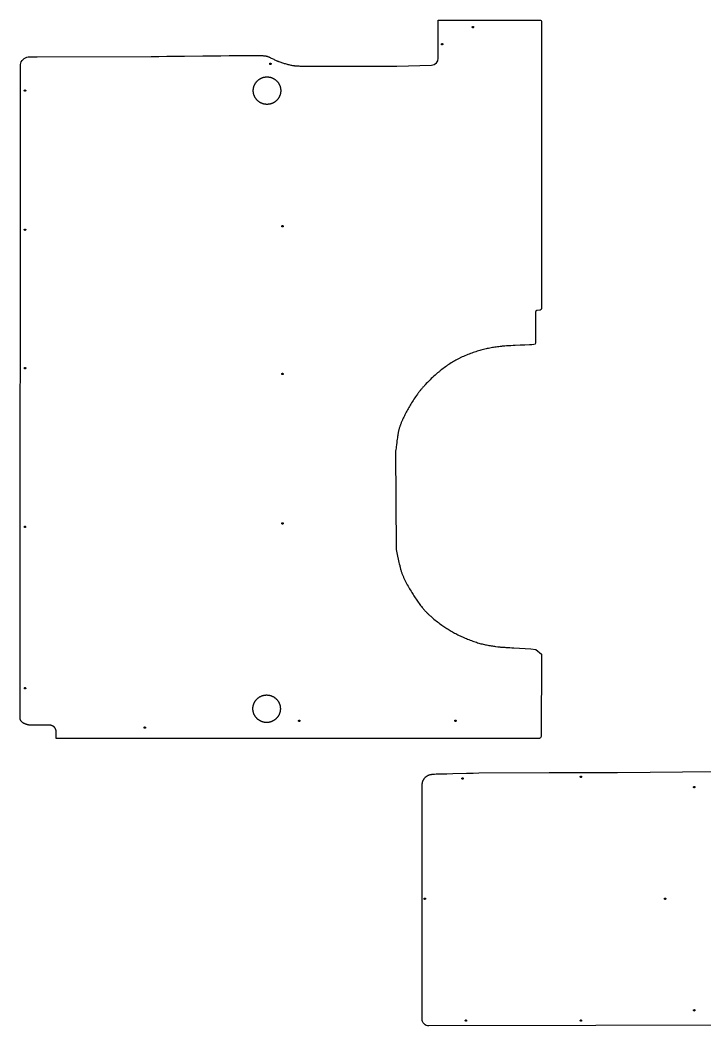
# Model space of a CAD drawing. Extents: x 51 to 7825, y -8 to 7597.
# Drawn here: x 51 to 2046, y 2 to 2930 of the extents above; entities that cross this region are included whole.
import ezdxf

# ---------------------------------------------------------------- set-up
doc = ezdxf.new("R2010")
doc.units = 0
doc.layers.add('Default Layer', color=1, linetype='CONTINUOUS')

msp = doc.modelspace()

# ---------------------------------------------------------------- linework, layer by layer
at = {"layer": 'Default Layer'}
msp.add_lwpolyline([(51.8, 2800.5, -0.342013), (75, 2822.9), (76.1, 2822.9), (77.3, 2822.8), (80.1, 2822.8), (83.3, 2822.7), (86.8, 2822.8), (94.1, 2822.8), (97.7, 2822.8), (101.1, 2822.8), (433.2, 2824.4), (443.8, 2824.4), (455, 2824.5), (478.7, 2824.7), (503.7, 2825), (529.8, 2825.2), (583.2, 2825.8), (609.7, 2826.1), (635.4, 2826.4), (660.1, 2826.6), (683.2, 2826.8), (694, 2826.9), (704.3, 2826.9), (714, 2826.9), (723, 2826.9), (731.3, 2826.9), (738.9, 2826.9), (745.6, 2826.8), (751.5, 2826.7), (756.4, 2826.5), (758.6, 2826.5), (760.4, 2826.4), (762, 2826.3), (763.4, 2826.2), (764.5, 2826), (765.3, 2825.9), (766.6, 2825.6), (767.9, 2825.3), (769.2, 2825), (770.5, 2824.6), (771.7, 2824.2), (773, 2823.7), (774.3, 2823.3), (775.5, 2822.8), (776.8, 2822.3), (778, 2821.7), (779.2, 2821.2), (780.5, 2820.6), (782.9, 2819.5), (785.3, 2818.3), (790.2, 2815.8), (792.6, 2814.6), (795.1, 2813.4), (797.5, 2812.2), (798.8, 2811.7), (800, 2811.1), (801.3, 2810.6), (802.5, 2810.1), (803.8, 2809.6), (805, 2809.2), (810.2, 2807.4), (812.8, 2806.6), (815.4, 2805.7), (818, 2804.9), (820.7, 2804), (823.3, 2803.2), (826, 2802.5), (828.6, 2801.7), (831.3, 2801), (834, 2800.3), (836.7, 2799.7), (839.4, 2799.1), (842.1, 2798.6), (844.9, 2798.1), (847.6, 2797.6), (849, 2797.5), (850.4, 2797.3), (851.8, 2797.1), (853.3, 2797), (854.8, 2796.9), (856.3, 2796.7), (859.4, 2796.6), (862.6, 2796.4), (865.9, 2796.3), (869.2, 2796.3), (872.6, 2796.3), (876, 2796.3), (879.5, 2796.3), (886.3, 2796.3), (893.1, 2796.3), (896.5, 2796.3), (899.8, 2796.3), (904.5, 2796.3), (912.1, 2796.3), (934.3, 2796.2), (964.3, 2796.2), (999.6, 2796.2), (1077.1, 2796.3), (1148.5, 2796.3), (1249.9, 2799.2, 0.405971), (1269.3, 2819.2), (1269.3, 2930), (1565.1, 2930, -0.414214), (1570.1, 2925), (1570.1, 2090.7, -0.373614), (1565.8, 2085.8), (1556.8, 2084.5, 0.373614), (1552.5, 2079.6), (1552.5, 1990.3, -0.397269), (1547.7, 1985.3), (1541.4, 1985), (1534.9, 1984.6), (1521.3, 1984), (1507.4, 1983.3), (1493.7, 1982.7), (1487, 1982.4), (1480.5, 1982), (1474.3, 1981.7), (1468.4, 1981.3), (1462.9, 1980.9), (1460.3, 1980.7), (1457.8, 1980.5), (1455.5, 1980.3), (1453.3, 1980.1), (1451.2, 1979.8), (1449.2, 1979.6), (1445.5, 1979.1), (1441.7, 1978.6), (1438, 1978.1), (1434.3, 1977.5), (1430.5, 1976.9), (1426.8, 1976.3), (1423.1, 1975.7), (1419.4, 1975), (1415.7, 1974.3), (1412, 1973.5), (1408.3, 1972.7), (1404.6, 1971.9), (1400.9, 1971), (1397.3, 1970), (1393.6, 1969.1), (1390, 1968), (1386.3, 1966.9), (1382.6, 1965.8), (1378.7, 1964.6), (1374.9, 1963.3), (1370.9, 1961.9), (1367, 1960.5), (1363, 1959), (1359, 1957.5), (1355, 1955.9), (1351, 1954.3), (1347, 1952.6), (1343.1, 1950.9), (1339.2, 1949.2), (1337.3, 1948.3), (1335.4, 1947.4), (1333.5, 1946.5), (1331.6, 1945.6), (1329.8, 1944.7), (1328, 1943.7), (1324.4, 1941.8), (1320.8, 1939.9), (1317.3, 1937.9), (1313.7, 1935.9), (1310.3, 1933.8), (1306.8, 1931.7), (1303.3, 1929.5), (1299.9, 1927.3), (1296.5, 1925), (1293.2, 1922.7), (1289.9, 1920.4), (1286.6, 1918), (1283.3, 1915.6), (1280, 1913.1), (1276.8, 1910.6), (1273.7, 1908.1), (1272.1, 1906.8), (1270.4, 1905.4), (1268.7, 1904), (1267, 1902.6), (1263.5, 1899.5), (1260, 1896.3), (1256.3, 1893), (1252.6, 1889.6), (1248.9, 1886.1), (1245.2, 1882.5), (1241.6, 1878.9), (1237.9, 1875.2), (1234.4, 1871.6), (1231, 1868), (1229.3, 1866.2), (1227.7, 1864.4), (1226, 1862.6), (1224.5, 1860.9), (1223, 1859.2), (1221.5, 1857.5), (1220.1, 1855.8), (1218.7, 1854.2), (1217.4, 1852.5), (1216.1, 1850.9), (1214.7, 1849.2), (1213.4, 1847.5), (1212.1, 1845.8), (1210.8, 1844.1), (1209.5, 1842.4), (1208.3, 1840.7), (1205.7, 1837.1), (1203.3, 1833.6), (1200.8, 1830), (1198.5, 1826.4), (1196.1, 1822.8), (1193.9, 1819.2), (1191.6, 1815.7), (1189.5, 1812.1), (1187.4, 1808.5), (1185.3, 1805), (1183.3, 1801.6), (1181.4, 1798.2), (1179.5, 1794.8), (1177.7, 1791.4), (1175.8, 1788), (1174, 1784.5), (1172.2, 1781.1), (1170.4, 1777.6), (1168.7, 1774.2), (1167, 1770.7), (1165.4, 1767.2), (1164.6, 1765.4), (1163.8, 1763.6), (1163, 1761.8), (1162.3, 1760.1), (1161.5, 1758.3), (1160.8, 1756.5), (1160.1, 1754.7), (1159.4, 1752.9), (1158.8, 1751.1), (1158.1, 1749.2), (1157.5, 1747.4), (1156.9, 1745.6), (1156.3, 1743.7), (1155.7, 1741.9), (1155.2, 1740), (1154.6, 1738.1), (1154.1, 1736.2), (1153.7, 1734.3), (1153.2, 1732.3), (1152.8, 1730.3), (1152.4, 1728.3), (1152, 1726.3), (1151.7, 1724.3), (1151.3, 1722.2), (1151, 1720.1), (1150.7, 1718), (1150, 1713.8), (1149.5, 1709.6), (1148.9, 1705.3), (1148.4, 1701), (1147.4, 1692.4), (1146.9, 1688.2), (1146.3, 1683.9), (1145.7, 1679.7), (1145.4, 1677.6), (1145.1, 1675.5), (1146.8, 1387.9), (1147.4, 1385.7), (1147.9, 1383.4), (1148.9, 1378.9), (1149.9, 1374.3), (1150.9, 1369.6), (1152.8, 1360.3), (1153.8, 1355.7), (1154.7, 1351.1), (1155.7, 1346.5), (1156.8, 1342), (1157.3, 1339.7), (1157.9, 1337.5), (1158.4, 1335.3), (1159, 1333.1), (1159.6, 1330.9), (1160.2, 1328.8), (1160.8, 1326.7), (1161.5, 1324.6), (1162.1, 1322.5), (1162.8, 1320.4), (1163.5, 1318.4), (1164.3, 1316.5), (1165, 1314.5), (1165.8, 1312.5), (1166.7, 1310.6), (1167.5, 1308.6), (1168.4, 1306.7), (1169.3, 1304.7), (1170.2, 1302.8), (1171.1, 1300.8), (1172, 1298.9), (1173, 1297), (1174, 1295), (1175, 1293.1), (1176, 1291.2), (1177, 1289.3), (1179.1, 1285.5), (1181.2, 1281.8), (1183.3, 1278.1), (1185.5, 1274.5), (1187.6, 1270.9), (1189.8, 1267.4), (1191.9, 1263.9), (1194, 1260.6), (1196.1, 1257.3), (1198.1, 1254.1), (1200.2, 1250.8), (1202.3, 1247.6), (1204.5, 1244.4), (1206.6, 1241.2), (1208.8, 1238.1), (1211, 1234.9), (1213.2, 1231.8), (1215.5, 1228.7), (1217.8, 1225.6), (1220.2, 1222.6), (1222.6, 1219.6), (1223.8, 1218.1), (1225.1, 1216.7), (1226.3, 1215.2), (1227.6, 1213.8), (1228.8, 1212.3), (1230.1, 1210.9), (1231.4, 1209.5), (1232.7, 1208.1), (1234.1, 1206.7), (1235.4, 1205.3), (1236.8, 1203.9), (1238.2, 1202.5), (1239.7, 1201.1), (1241.1, 1199.7), (1242.6, 1198.3), (1244.2, 1196.9), (1245.7, 1195.5), (1247.2, 1194.1), (1250.4, 1191.3), (1253.6, 1188.6), (1256.8, 1185.9), (1260.1, 1183.2), (1263.3, 1180.6), (1266.6, 1178.1), (1269.9, 1175.6), (1273.1, 1173.2), (1276.2, 1170.8), (1279.4, 1168.6), (1282.4, 1166.4), (1285.4, 1164.3), (1288.5, 1162.3), (1291.6, 1160.3), (1294.6, 1158.3), (1297.8, 1156.3), (1300.9, 1154.4), (1304.1, 1152.5), (1307.2, 1150.7), (1310.4, 1148.9), (1313.7, 1147.1), (1316.9, 1145.3), (1320.1, 1143.6), (1323.4, 1141.9), (1326.7, 1140.3), (1330, 1138.7), (1333.3, 1137.1), (1336.7, 1135.5), (1340.1, 1133.9), (1343.7, 1132.4), (1347.3, 1130.8), (1351, 1129.3), (1354.7, 1127.8), (1358.4, 1126.3), (1362.1, 1124.8), (1365.8, 1123.4), (1369.5, 1122.1), (1373.2, 1120.8), (1376.8, 1119.5), (1380.3, 1118.4), (1383.8, 1117.3), (1387.1, 1116.2), (1390.4, 1115.3), (1393.6, 1114.4), (1396.8, 1113.6), (1400.1, 1112.8), (1403.5, 1112.1), (1406.8, 1111.3), (1410.2, 1110.7), (1413.5, 1110), (1416.9, 1109.4), (1420.2, 1108.8), (1423.5, 1108.3), (1426.8, 1107.8), (1430, 1107.3), (1433.2, 1106.8), (1436.3, 1106.4), (1442.3, 1105.6), (1445.2, 1105.3), (1448.1, 1105), (1451, 1104.7), (1454, 1104.4), (1456.9, 1104.2), (1459.8, 1104), (1462.7, 1103.9), (1465.7, 1103.7), (1471.5, 1103.4), (1477.4, 1103.1), (1483.3, 1102.8), (1486.2, 1102.7), (1489.1, 1102.5), (1538.8, 1099.4), (1553.3, 1097.7), (1570.1, 1083.6), (1568.8, 843.8, -0.414055), (1564.1, 838.8), (1097.5, 838.6), (626.6, 838.6), (155.8, 838.6), (155.8, 840), (155.8, 841.6), (155.9, 844.9), (156, 848.2), (156.1, 851.6), (156.2, 854.7), (156.2, 856.2), (156.2, 857.5), (156.1, 858.7), (156.1, 859.8), (156, 860.8), (155.9, 861.2), (155.8, 861.6), (155.6, 862.2), (155.4, 862.9), (155.2, 863.6), (155, 864.3), (154.7, 864.9), (154.5, 865.6), (154.2, 866.3), (153.9, 866.9), (153.5, 867.5), (153.2, 868.1), (152.8, 868.8), (152.4, 869.3), (152, 869.9), (151.6, 870.5), (151.1, 871), (150.6, 871.5), (150.1, 872), (149.5, 872.4), (148.9, 872.9), (148.3, 873.3), (147.6, 873.8), (147, 874.2), (146.2, 874.6), (145.5, 874.9), (144.8, 875.3), (144, 875.6), (143.2, 875.9), (142.5, 876.2), (141.7, 876.5), (140.9, 876.7), (140.1, 876.9), (139.4, 877.1), (138.9, 877.2), (138.1, 877.3), (137.1, 877.3), (135.9, 877.4), (132.9, 877.4), (129.2, 877.4), (125, 877.3), (120.4, 877.3), (110.4, 877.1), (100.2, 876.9), (95.4, 876.9), (91, 876.8), (87, 876.8), (85.3, 876.8), (83.7, 876.9), (82.3, 876.9), (81.1, 877), (80.1, 877), (79.3, 877.1), (78, 877.4), (76.7, 877.6), (75.3, 877.9), (73.9, 878.2), (72.5, 878.6), (71.2, 879), (69.8, 879.4), (68.4, 879.8), (67.1, 880.3), (65.8, 880.7), (64.6, 881.2), (63.5, 881.7), (62.4, 882.1), (61.4, 882.6), (60.5, 883.1), (59.7, 883.6), (59, 884.1), (58.3, 884.7), (57.7, 885.2), (57, 885.8), (56.4, 886.4), (55.8, 887), (55.2, 887.7), (54.6, 888.4), (54.1, 889.1), (53.6, 889.8), (53.1, 890.5), (52.7, 891.3), (52.3, 892), (51.9, 892.8), (51.5, 893.6), (51.2, 894.4), (51.2, 894.6), (51.2, 894.8), (51.1, 895.6), (51.1, 896.8), (51.1, 898.3), (51.1, 902.6), (51.1, 908.3), (51.1, 923.6), (51.2, 933), (51.1, 943.6), (51.8, 2800.5)], format="xyb", close=True, dxfattribs=at)
for points in [[(1370.3, 2911.7), (1370.5, 2911.6), (1370.7, 2911.6), (1370.9, 2911.6), (1371.1, 2911.5), (1371.3, 2911.4), (1371.4, 2911.3), (1371.6, 2911.2), (1371.7, 2911.1), (1371.9, 2910.9), (1372, 2910.8), (1372.1, 2910.6), (1372.2, 2910.4), (1372.2, 2910.3), (1372.3, 2910.1), (1372.3, 2909.9), (1372.3, 2909.7), (1372.3, 2909.5), (1372.3, 2909.3), (1372.2, 2909.1), (1372.2, 2908.9), (1372.1, 2908.7), (1372, 2908.5), (1371.9, 2908.4), (1371.7, 2908.2), (1371.6, 2908.1), (1371.4, 2908), (1371.3, 2907.9), (1371.1, 2907.8), (1370.9, 2907.7), (1370.7, 2907.7), (1370.5, 2907.7), (1370.3, 2907.7), (1370.1, 2907.7), (1369.9, 2907.7), (1369.7, 2907.7), (1369.5, 2907.8), (1369.4, 2907.9), (1369.2, 2908), (1369, 2908.1), (1368.9, 2908.2), (1368.8, 2908.4), (1368.7, 2908.5), (1368.6, 2908.7), (1368.5, 2908.9), (1368.4, 2909.1), (1368.4, 2909.3), (1368.3, 2909.5), (1368.3, 2909.7), (1368.3, 2909.9), (1368.4, 2910.1), (1368.4, 2910.3), (1368.5, 2910.4), (1368.6, 2910.6), (1368.7, 2910.8), (1368.8, 2910.9), (1368.9, 2911.1), (1369, 2911.2), (1369.2, 2911.3), (1369.4, 2911.4), (1369.5, 2911.5), (1369.7, 2911.6), (1369.9, 2911.6), (1370.1, 2911.6), (1370.3, 2911.7)], [(1280.3, 2861.7), (1280.5, 2861.6), (1280.7, 2861.6), (1280.9, 2861.6), (1281.1, 2861.5), (1281.3, 2861.4), (1281.4, 2861.3), (1281.6, 2861.2), (1281.7, 2861.1), (1281.9, 2860.9), (1282, 2860.8), (1282.1, 2860.6), (1282.2, 2860.4), (1282.2, 2860.3), (1282.3, 2860.1), (1282.3, 2859.9), (1282.3, 2859.7), (1282.3, 2859.5), (1282.3, 2859.3), (1282.2, 2859.1), (1282.2, 2858.9), (1282.1, 2858.7), (1282, 2858.5), (1281.9, 2858.4), (1281.7, 2858.2), (1281.6, 2858.1), (1281.4, 2858), (1281.3, 2857.9), (1281.1, 2857.8), (1280.9, 2857.7), (1280.7, 2857.7), (1280.5, 2857.7), (1280.3, 2857.7), (1280.1, 2857.7), (1279.9, 2857.7), (1279.7, 2857.7), (1279.5, 2857.8), (1279.4, 2857.9), (1279.2, 2858), (1279, 2858.1), (1278.9, 2858.2), (1278.8, 2858.4), (1278.7, 2858.5), (1278.6, 2858.7), (1278.5, 2858.9), (1278.4, 2859.1), (1278.4, 2859.3), (1278.3, 2859.5), (1278.3, 2859.7), (1278.3, 2859.9), (1278.4, 2860.1), (1278.4, 2860.3), (1278.5, 2860.4), (1278.6, 2860.6), (1278.7, 2860.8), (1278.8, 2860.9), (1278.9, 2861.1), (1279, 2861.2), (1279.2, 2861.3), (1279.4, 2861.4), (1279.5, 2861.5), (1279.7, 2861.6), (1279.9, 2861.6), (1280.1, 2861.6), (1280.3, 2861.7)], [(780.3, 2804.7), (780.5, 2804.6), (780.7, 2804.6), (780.9, 2804.6), (781.1, 2804.5), (781.3, 2804.4), (781.4, 2804.3), (781.6, 2804.2), (781.7, 2804.1), (781.9, 2803.9), (782, 2803.8), (782.1, 2803.6), (782.2, 2803.4), (782.2, 2803.3), (782.3, 2803.1), (782.3, 2802.9), (782.3, 2802.7), (782.3, 2802.5), (782.3, 2802.3), (782.2, 2802.1), (782.2, 2801.9), (782.1, 2801.7), (782, 2801.5), (781.9, 2801.4), (781.7, 2801.2), (781.6, 2801.1), (781.4, 2801), (781.3, 2800.9), (781.1, 2800.8), (780.9, 2800.7), (780.7, 2800.7), (780.5, 2800.7), (780.3, 2800.7), (780.1, 2800.7), (779.9, 2800.7), (779.7, 2800.7), (779.5, 2800.8), (779.4, 2800.9), (779.2, 2801), (779, 2801.1), (778.9, 2801.2), (778.8, 2801.4), (778.7, 2801.5), (778.6, 2801.7), (778.5, 2801.9), (778.4, 2802.1), (778.4, 2802.3), (778.3, 2802.5), (778.3, 2802.7), (778.3, 2802.9), (778.4, 2803.1), (778.4, 2803.3), (778.5, 2803.4), (778.6, 2803.6), (778.7, 2803.8), (778.8, 2803.9), (778.9, 2804.1), (779, 2804.2), (779.2, 2804.3), (779.4, 2804.4), (779.5, 2804.5), (779.7, 2804.6), (779.9, 2804.6), (780.1, 2804.6), (780.3, 2804.7)], [(770.3, 2764.7), (771.4, 2764.6), (772.4, 2764.6), (773.4, 2764.5), (774.4, 2764.4), (775.4, 2764.3), (776.4, 2764.2), (777.4, 2764), (778.4, 2763.8), (779.4, 2763.6), (780.3, 2763.4), (781.3, 2763.1), (782.2, 2762.9), (783.1, 2762.6), (784.1, 2762.2), (785, 2761.9), (785.9, 2761.5), (786.8, 2761.1), (787.7, 2760.7), (788.5, 2760.3), (789.4, 2759.8), (790.2, 2759.4), (791.1, 2758.9), (791.9, 2758.4), (792.7, 2757.8), (793.5, 2757.3), (794.3, 2756.7), (795, 2756.1), (795.8, 2755.5), (796.5, 2754.9), (797.2, 2754.3), (797.9, 2753.6), (798.6, 2752.9), (799.3, 2752.3), (799.9, 2751.6), (800.6, 2750.8), (801.2, 2750.1), (801.8, 2749.4), (802.4, 2748.6), (802.9, 2747.8), (803.5, 2747), (804, 2746.2), (804.5, 2745.4), (805, 2744.6), (805.5, 2743.7), (805.9, 2742.9), (806.4, 2742), (806.8, 2741.1), (807.2, 2740.2), (807.5, 2739.3), (807.9, 2738.4), (808.2, 2737.5), (808.5, 2736.6), (808.8, 2735.6), (809.1, 2734.7), (809.3, 2733.7), (809.5, 2732.7), (809.7, 2731.7), (809.9, 2730.7), (810, 2729.8), (810.1, 2728.7), (810.2, 2727.7), (810.3, 2726.7), (810.3, 2725.7), (810.3, 2724.7), (810.3, 2723.6), (810.3, 2722.6), (810.2, 2721.6), (810.1, 2720.6), (810, 2719.6), (809.9, 2718.6), (809.7, 2717.6), (809.5, 2716.6), (809.3, 2715.6), (809.1, 2714.7), (808.8, 2713.7), (808.5, 2712.8), (808.2, 2711.8), (807.9, 2710.9), (807.5, 2710), (807.2, 2709.1), (806.8, 2708.2), (806.4, 2707.3), (805.9, 2706.4), (805.5, 2705.6), (805, 2704.7), (804.5, 2703.9), (804, 2703.1), (803.5, 2702.3), (802.9, 2701.5), (802.4, 2700.7), (801.8, 2700), (801.2, 2699.2), (800.6, 2698.5), (799.9, 2697.8), (799.3, 2697.1), (798.6, 2696.4), (797.9, 2695.7), (797.2, 2695), (796.5, 2694.4), (795.8, 2693.8), (795, 2693.2), (794.3, 2692.6), (793.5, 2692), (792.7, 2691.5), (791.9, 2691), (791.1, 2690.4), (790.2, 2690), (789.4, 2689.5), (788.5, 2689), (787.7, 2688.6), (786.8, 2688.2), (785.9, 2687.8), (785, 2687.4), (784.1, 2687.1), (783.1, 2686.8), (782.2, 2686.5), (781.3, 2686.2), (780.3, 2685.9), (779.4, 2685.7), (778.4, 2685.5), (777.4, 2685.3), (776.4, 2685.1), (775.4, 2685), (774.4, 2684.9), (773.4, 2684.8), (772.4, 2684.7), (771.4, 2684.7), (770.3, 2684.7), (769.3, 2684.7), (768.3, 2684.7), (767.2, 2684.8), (766.2, 2684.9), (765.2, 2685), (764.2, 2685.1), (763.2, 2685.3), (762.3, 2685.5), (761.3, 2685.7), (760.3, 2685.9), (759.4, 2686.2), (758.4, 2686.5), (757.5, 2686.8), (756.6, 2687.1), (755.7, 2687.4), (754.8, 2687.8), (753.9, 2688.2), (753, 2688.6), (752.1, 2689), (751.3, 2689.5), (750.4, 2690), (749.6, 2690.4), (748.8, 2691), (748, 2691.5), (747.2, 2692), (746.4, 2692.6), (745.6, 2693.2), (744.9, 2693.8), (744.1, 2694.4), (743.4, 2695), (742.7, 2695.7), (742, 2696.4), (741.4, 2697.1), (740.7, 2697.8), (740.1, 2698.5), (739.5, 2699.2), (738.9, 2700), (738.3, 2700.7), (737.7, 2701.5), (737.2, 2702.3), (736.6, 2703.1), (736.1, 2703.9), (735.6, 2704.7), (735.1, 2705.6), (734.7, 2706.4), (734.3, 2707.3), (733.9, 2708.2), (733.5, 2709.1), (733.1, 2710), (732.7, 2710.9), (732.4, 2711.8), (732.1, 2712.8), (731.8, 2713.7), (731.6, 2714.7), (731.3, 2715.6), (731.1, 2716.6), (730.9, 2717.6), (730.8, 2718.6), (730.6, 2719.6), (730.5, 2720.6), (730.4, 2721.6), (730.4, 2722.6), (730.3, 2723.6), (730.3, 2724.7), (730.3, 2725.7), (730.4, 2726.7), (730.4, 2727.7), (730.5, 2728.7), (730.6, 2729.8), (730.8, 2730.7), (730.9, 2731.7), (731.1, 2732.7), (731.3, 2733.7), (731.6, 2734.7), (731.8, 2735.6), (732.1, 2736.6), (732.4, 2737.5), (732.7, 2738.4), (733.1, 2739.3), (733.5, 2740.2), (733.9, 2741.1), (734.3, 2742), (734.7, 2742.9), (735.1, 2743.7), (735.6, 2744.6), (736.1, 2745.4), (736.6, 2746.2), (737.2, 2747), (737.7, 2747.8), (738.3, 2748.6), (738.9, 2749.4), (739.5, 2750.1), (740.1, 2750.8), (740.7, 2751.6), (741.4, 2752.3), (742, 2752.9), (742.7, 2753.6), (743.4, 2754.3), (744.1, 2754.9), (744.9, 2755.5), (745.6, 2756.1), (746.4, 2756.7), (747.2, 2757.3), (748, 2757.8), (748.8, 2758.4), (749.6, 2758.9), (750.4, 2759.4), (751.3, 2759.8), (752.1, 2760.3), (753, 2760.7), (753.9, 2761.1), (754.8, 2761.5), (755.7, 2761.9), (756.6, 2762.2), (757.5, 2762.6), (758.4, 2762.9), (759.4, 2763.1), (760.3, 2763.4), (761.3, 2763.6), (762.3, 2763.8), (763.2, 2764), (764.2, 2764.2), (765.2, 2764.3), (766.2, 2764.4), (767.2, 2764.5), (768.3, 2764.6), (769.3, 2764.6), (770.3, 2764.7)], [(65.3, 2726.7), (65.5, 2726.6), (65.7, 2726.6), (65.9, 2726.6), (66.1, 2726.5), (66.3, 2726.4), (66.4, 2726.3), (66.6, 2726.2), (66.7, 2726.1), (66.9, 2725.9), (67, 2725.8), (67.1, 2725.6), (67.2, 2725.4), (67.2, 2725.3), (67.3, 2725.1), (67.3, 2724.9), (67.3, 2724.7), (67.3, 2724.5), (67.3, 2724.3), (67.2, 2724.1), (67.2, 2723.9), (67.1, 2723.7), (67, 2723.5), (66.9, 2723.4), (66.7, 2723.2), (66.6, 2723.1), (66.4, 2723), (66.3, 2722.9), (66.1, 2722.8), (65.9, 2722.7), (65.7, 2722.7), (65.5, 2722.7), (65.3, 2722.7), (65.1, 2722.7), (64.9, 2722.7), (64.7, 2722.7), (64.5, 2722.8), (64.4, 2722.9), (64.2, 2723), (64, 2723.1), (63.9, 2723.2), (63.8, 2723.4), (63.7, 2723.5), (63.6, 2723.7), (63.5, 2723.9), (63.4, 2724.1), (63.4, 2724.3), (63.3, 2724.5), (63.3, 2724.7), (63.3, 2724.9), (63.4, 2725.1), (63.4, 2725.3), (63.5, 2725.4), (63.6, 2725.6), (63.7, 2725.8), (63.8, 2725.9), (63.9, 2726.1), (64, 2726.2), (64.2, 2726.3), (64.4, 2726.4), (64.5, 2726.5), (64.7, 2726.6), (64.9, 2726.6), (65.1, 2726.6), (65.3, 2726.7)], [(65.3, 2321.7), (65.5, 2321.6), (65.7, 2321.6), (65.9, 2321.6), (66.1, 2321.5), (66.3, 2321.4), (66.4, 2321.3), (66.6, 2321.2), (66.7, 2321.1), (66.9, 2320.9), (67, 2320.8), (67.1, 2320.6), (67.2, 2320.4), (67.2, 2320.3), (67.3, 2320.1), (67.3, 2319.9), (67.3, 2319.7), (67.3, 2319.5), (67.3, 2319.3), (67.2, 2319.1), (67.2, 2318.9), (67.1, 2318.7), (67, 2318.5), (66.9, 2318.4), (66.7, 2318.2), (66.6, 2318.1), (66.4, 2318), (66.3, 2317.9), (66.1, 2317.8), (65.9, 2317.7), (65.7, 2317.7), (65.5, 2317.7), (65.3, 2317.7), (65.1, 2317.7), (64.9, 2317.7), (64.7, 2317.7), (64.5, 2317.8), (64.4, 2317.9), (64.2, 2318), (64, 2318.1), (63.9, 2318.2), (63.8, 2318.4), (63.7, 2318.5), (63.6, 2318.7), (63.5, 2318.9), (63.4, 2319.1), (63.4, 2319.3), (63.3, 2319.5), (63.3, 2319.7), (63.3, 2319.9), (63.4, 2320.1), (63.4, 2320.3), (63.5, 2320.4), (63.6, 2320.6), (63.7, 2320.8), (63.8, 2320.9), (63.9, 2321.1), (64, 2321.2), (64.2, 2321.3), (64.4, 2321.4), (64.5, 2321.5), (64.7, 2321.6), (64.9, 2321.6), (65.1, 2321.6), (65.3, 2321.7)], [(815.3, 2331.7), (815.5, 2331.6), (815.7, 2331.6), (815.9, 2331.6), (816.1, 2331.5), (816.3, 2331.4), (816.4, 2331.3), (816.6, 2331.2), (816.7, 2331.1), (816.9, 2330.9), (817, 2330.8), (817.1, 2330.6), (817.2, 2330.4), (817.2, 2330.3), (817.3, 2330.1), (817.3, 2329.9), (817.3, 2329.7), (817.3, 2329.5), (817.3, 2329.3), (817.2, 2329.1), (817.2, 2328.9), (817.1, 2328.7), (817, 2328.5), (816.9, 2328.4), (816.7, 2328.2), (816.6, 2328.1), (816.4, 2328), (816.3, 2327.9), (816.1, 2327.8), (815.9, 2327.7), (815.7, 2327.7), (815.5, 2327.7), (815.3, 2327.7), (815.1, 2327.7), (814.9, 2327.7), (814.7, 2327.7), (814.5, 2327.8), (814.4, 2327.9), (814.2, 2328), (814, 2328.1), (813.9, 2328.2), (813.8, 2328.4), (813.7, 2328.5), (813.6, 2328.7), (813.5, 2328.9), (813.4, 2329.1), (813.4, 2329.3), (813.3, 2329.5), (813.3, 2329.7), (813.3, 2329.9), (813.4, 2330.1), (813.4, 2330.3), (813.5, 2330.4), (813.6, 2330.6), (813.7, 2330.8), (813.8, 2330.9), (813.9, 2331.1), (814, 2331.2), (814.2, 2331.3), (814.4, 2331.4), (814.5, 2331.5), (814.7, 2331.6), (814.9, 2331.6), (815.1, 2331.6), (815.3, 2331.7)], [(65.3, 1918.7), (65.5, 1918.6), (65.7, 1918.6), (65.9, 1918.6), (66.1, 1918.5), (66.3, 1918.4), (66.4, 1918.3), (66.6, 1918.2), (66.7, 1918.1), (66.9, 1917.9), (67, 1917.8), (67.1, 1917.6), (67.2, 1917.4), (67.2, 1917.3), (67.3, 1917.1), (67.3, 1916.9), (67.3, 1916.7), (67.3, 1916.5), (67.3, 1916.3), (67.2, 1916.1), (67.2, 1915.9), (67.1, 1915.7), (67, 1915.5), (66.9, 1915.4), (66.7, 1915.2), (66.6, 1915.1), (66.4, 1915), (66.3, 1914.9), (66.1, 1914.8), (65.9, 1914.7), (65.7, 1914.7), (65.5, 1914.7), (65.3, 1914.7), (65.1, 1914.7), (64.9, 1914.7), (64.7, 1914.7), (64.5, 1914.8), (64.4, 1914.9), (64.2, 1915), (64, 1915.1), (63.9, 1915.2), (63.8, 1915.4), (63.7, 1915.5), (63.6, 1915.7), (63.5, 1915.9), (63.4, 1916.1), (63.4, 1916.3), (63.3, 1916.5), (63.3, 1916.7), (63.3, 1916.9), (63.4, 1917.1), (63.4, 1917.3), (63.5, 1917.4), (63.6, 1917.6), (63.7, 1917.8), (63.8, 1917.9), (63.9, 1918.1), (64, 1918.2), (64.2, 1918.3), (64.4, 1918.4), (64.5, 1918.5), (64.7, 1918.6), (64.9, 1918.6), (65.1, 1918.6), (65.3, 1918.7)], [(815.3, 1901.7), (815.5, 1901.6), (815.7, 1901.6), (815.9, 1901.6), (816.1, 1901.5), (816.3, 1901.4), (816.4, 1901.3), (816.6, 1901.2), (816.7, 1901.1), (816.9, 1900.9), (817, 1900.8), (817.1, 1900.6), (817.2, 1900.4), (817.2, 1900.3), (817.3, 1900.1), (817.3, 1899.9), (817.3, 1899.7), (817.3, 1899.5), (817.3, 1899.3), (817.2, 1899.1), (817.2, 1898.9), (817.1, 1898.7), (817, 1898.5), (816.9, 1898.4), (816.7, 1898.2), (816.6, 1898.1), (816.4, 1898), (816.3, 1897.9), (816.1, 1897.8), (815.9, 1897.7), (815.7, 1897.7), (815.5, 1897.7), (815.3, 1897.7), (815.1, 1897.7), (814.9, 1897.7), (814.7, 1897.7), (814.5, 1897.8), (814.4, 1897.9), (814.2, 1898), (814, 1898.1), (813.9, 1898.2), (813.8, 1898.4), (813.7, 1898.5), (813.6, 1898.7), (813.5, 1898.9), (813.4, 1899.1), (813.4, 1899.3), (813.3, 1899.5), (813.3, 1899.7), (813.3, 1899.9), (813.4, 1900.1), (813.4, 1900.3), (813.5, 1900.4), (813.6, 1900.6), (813.7, 1900.8), (813.8, 1900.9), (813.9, 1901.1), (814, 1901.2), (814.2, 1901.3), (814.4, 1901.4), (814.5, 1901.5), (814.7, 1901.6), (814.9, 1901.6), (815.1, 1901.6), (815.3, 1901.7)], [(815.3, 1466.7), (815.5, 1466.6), (815.7, 1466.6), (815.9, 1466.6), (816.1, 1466.5), (816.3, 1466.4), (816.4, 1466.3), (816.6, 1466.2), (816.7, 1466.1), (816.9, 1465.9), (817, 1465.8), (817.1, 1465.6), (817.2, 1465.4), (817.2, 1465.3), (817.3, 1465.1), (817.3, 1464.9), (817.3, 1464.7), (817.3, 1464.5), (817.3, 1464.3), (817.2, 1464.1), (817.2, 1463.9), (817.1, 1463.7), (817, 1463.5), (816.9, 1463.4), (816.7, 1463.2), (816.6, 1463.1), (816.4, 1463), (816.3, 1462.9), (816.1, 1462.8), (815.9, 1462.7), (815.7, 1462.7), (815.5, 1462.7), (815.3, 1462.7), (815.1, 1462.7), (814.9, 1462.7), (814.7, 1462.7), (814.5, 1462.8), (814.4, 1462.9), (814.2, 1463), (814, 1463.1), (813.9, 1463.2), (813.8, 1463.4), (813.7, 1463.5), (813.6, 1463.7), (813.5, 1463.9), (813.4, 1464.1), (813.4, 1464.3), (813.3, 1464.5), (813.3, 1464.7), (813.3, 1464.9), (813.4, 1465.1), (813.4, 1465.3), (813.5, 1465.4), (813.6, 1465.6), (813.7, 1465.8), (813.8, 1465.9), (813.9, 1466.1), (814, 1466.2), (814.2, 1466.3), (814.4, 1466.4), (814.5, 1466.5), (814.7, 1466.6), (814.9, 1466.6), (815.1, 1466.6), (815.3, 1466.7)], [(65.3, 1456.7), (65.5, 1456.6), (65.7, 1456.6), (65.9, 1456.6), (66.1, 1456.5), (66.3, 1456.4), (66.4, 1456.3), (66.6, 1456.2), (66.7, 1456.1), (66.9, 1455.9), (67, 1455.8), (67.1, 1455.6), (67.2, 1455.4), (67.2, 1455.3), (67.3, 1455.1), (67.3, 1454.9), (67.3, 1454.7), (67.3, 1454.5), (67.3, 1454.3), (67.2, 1454.1), (67.2, 1453.9), (67.1, 1453.7), (67, 1453.5), (66.9, 1453.4), (66.7, 1453.2), (66.6, 1453.1), (66.4, 1453), (66.3, 1452.9), (66.1, 1452.8), (65.9, 1452.7), (65.7, 1452.7), (65.5, 1452.7), (65.3, 1452.7), (65.1, 1452.7), (64.9, 1452.7), (64.7, 1452.7), (64.5, 1452.8), (64.4, 1452.9), (64.2, 1453), (64, 1453.1), (63.9, 1453.2), (63.8, 1453.4), (63.7, 1453.5), (63.6, 1453.7), (63.5, 1453.9), (63.4, 1454.1), (63.4, 1454.3), (63.3, 1454.5), (63.3, 1454.7), (63.3, 1454.9), (63.4, 1455.1), (63.4, 1455.3), (63.5, 1455.4), (63.6, 1455.6), (63.7, 1455.8), (63.8, 1455.9), (63.9, 1456.1), (64, 1456.2), (64.2, 1456.3), (64.4, 1456.4), (64.5, 1456.5), (64.7, 1456.6), (64.9, 1456.6), (65.1, 1456.6), (65.3, 1456.7)], [(65.3, 986.7), (65.5, 986.6), (65.7, 986.6), (65.9, 986.6), (66.1, 986.5), (66.3, 986.4), (66.4, 986.3), (66.6, 986.2), (66.7, 986.1), (66.9, 985.9), (67, 985.8), (67.1, 985.6), (67.2, 985.4), (67.2, 985.3), (67.3, 985.1), (67.3, 984.9), (67.3, 984.7), (67.3, 984.5), (67.3, 984.3), (67.2, 984.1), (67.2, 983.9), (67.1, 983.7), (67, 983.5), (66.9, 983.4), (66.7, 983.2), (66.6, 983.1), (66.4, 983), (66.3, 982.9), (66.1, 982.8), (65.9, 982.7), (65.7, 982.7), (65.5, 982.7), (65.3, 982.7), (65.1, 982.7), (64.9, 982.7), (64.7, 982.7), (64.5, 982.8), (64.4, 982.9), (64.2, 983), (64, 983.1), (63.9, 983.2), (63.8, 983.4), (63.7, 983.5), (63.6, 983.7), (63.5, 983.9), (63.4, 984.1), (63.4, 984.3), (63.3, 984.5), (63.3, 984.7), (63.3, 984.9), (63.4, 985.1), (63.4, 985.3), (63.5, 985.4), (63.6, 985.6), (63.7, 985.8), (63.8, 985.9), (63.9, 986.1), (64, 986.2), (64.2, 986.3), (64.4, 986.4), (64.5, 986.5), (64.7, 986.6), (64.9, 986.6), (65.1, 986.6), (65.3, 986.7)], [(769.2, 965), (770.3, 965), (771.3, 964.9), (772.3, 964.9), (773.3, 964.8), (774.3, 964.7), (775.3, 964.5), (776.3, 964.4), (777.3, 964.2), (778.3, 964), (779.2, 963.7), (780.2, 963.5), (781.1, 963.2), (782.1, 962.9), (783, 962.6), (783.9, 962.2), (784.8, 961.8), (785.7, 961.4), (786.6, 961), (787.5, 960.6), (788.3, 960.2), (789.2, 959.7), (790, 959.2), (790.8, 958.7), (791.6, 958.2), (792.4, 957.6), (793.2, 957), (793.9, 956.5), (794.7, 955.8), (795.4, 955.2), (796.1, 954.6), (796.8, 953.9), (797.5, 953.3), (798.2, 952.6), (798.9, 951.9), (799.5, 951.2), (800.1, 950.4), (800.7, 949.7), (801.3, 948.9), (801.9, 948.1), (802.4, 947.3), (802.9, 946.5), (803.5, 945.7), (803.9, 944.9), (804.4, 944), (804.9, 943.2), (805.3, 942.3), (805.7, 941.4), (806.1, 940.6), (806.5, 939.6), (806.8, 938.7), (807.1, 937.8), (807.4, 936.9), (807.7, 935.9), (808, 935), (808.2, 934), (808.4, 933), (808.6, 932.1), (808.8, 931.1), (808.9, 930.1), (809, 929.1), (809.1, 928.1), (809.2, 927), (809.2, 926), (809.2, 925), (809.2, 923.9), (809.2, 922.9), (809.1, 921.9), (809, 920.9), (808.9, 919.9), (808.8, 918.9), (808.6, 917.9), (808.4, 916.9), (808.2, 915.9), (808, 915), (807.7, 914), (807.4, 913.1), (807.1, 912.2), (806.8, 911.2), (806.5, 910.3), (806.1, 909.4), (805.7, 908.5), (805.3, 907.6), (804.9, 906.8), (804.4, 905.9), (803.9, 905.1), (803.5, 904.2), (802.9, 903.4), (802.4, 902.6), (801.9, 901.8), (801.3, 901), (800.7, 900.3), (800.1, 899.5), (799.5, 898.8), (798.9, 898.1), (798.2, 897.4), (797.5, 896.7), (796.8, 896), (796.1, 895.4), (795.4, 894.7), (794.7, 894.1), (793.9, 893.5), (793.2, 892.9), (792.4, 892.4), (791.6, 891.8), (790.8, 891.3), (790, 890.8), (789.2, 890.3), (788.3, 889.8), (787.5, 889.4), (786.6, 888.9), (785.7, 888.5), (784.8, 888.1), (783.9, 887.8), (783, 887.4), (782.1, 887.1), (781.1, 886.8), (780.2, 886.5), (779.2, 886.2), (778.3, 886), (777.3, 885.8), (776.3, 885.6), (775.3, 885.4), (774.3, 885.3), (773.3, 885.2), (772.3, 885.1), (771.3, 885), (770.3, 885), (769.2, 885), (768.2, 885), (767.2, 885), (766.2, 885.1), (765.2, 885.2), (764.1, 885.3), (763.2, 885.4), (762.2, 885.6), (761.2, 885.8), (760.2, 886), (759.2, 886.2), (758.3, 886.5), (757.3, 886.8), (756.4, 887.1), (755.5, 887.4), (754.6, 887.8), (753.7, 888.1), (752.8, 888.5), (751.9, 888.9), (751, 889.4), (750.2, 889.8), (749.3, 890.3), (748.5, 890.8), (747.7, 891.3), (746.9, 891.8), (746.1, 892.4), (745.3, 892.9), (744.5, 893.5), (743.8, 894.1), (743.1, 894.7), (742.3, 895.4), (741.6, 896), (741, 896.7), (740.3, 897.4), (739.6, 898.1), (739, 898.8), (738.4, 899.5), (737.8, 900.3), (737.2, 901), (736.6, 901.8), (736.1, 902.6), (735.5, 903.4), (735, 904.2), (734.5, 905.1), (734.1, 905.9), (733.6, 906.8), (733.2, 907.6), (732.8, 908.5), (732.4, 909.4), (732, 910.3), (731.7, 911.2), (731.3, 912.2), (731, 913.1), (730.8, 914), (730.5, 915), (730.3, 915.9), (730.1, 916.9), (729.9, 917.9), (729.7, 918.9), (729.6, 919.9), (729.4, 920.9), (729.4, 921.9), (729.3, 922.9), (729.3, 923.9), (729.2, 925), (729.3, 926), (729.3, 927), (729.4, 928.1), (729.4, 929.1), (729.6, 930.1), (729.7, 931.1), (729.9, 932.1), (730.1, 933), (730.3, 934), (730.5, 935), (730.8, 935.9), (731, 936.9), (731.3, 937.8), (731.7, 938.7), (732, 939.6), (732.4, 940.6), (732.8, 941.4), (733.2, 942.3), (733.6, 943.2), (734.1, 944), (734.5, 944.9), (735, 945.7), (735.5, 946.5), (736.1, 947.3), (736.6, 948.1), (737.2, 948.9), (737.8, 949.7), (738.4, 950.4), (739, 951.2), (739.6, 951.9), (740.3, 952.6), (741, 953.3), (741.6, 953.9), (742.3, 954.6), (743.1, 955.2), (743.8, 955.8), (744.5, 956.5), (745.3, 957), (746.1, 957.6), (746.9, 958.2), (747.7, 958.7), (748.5, 959.2), (749.3, 959.7), (750.2, 960.2), (751, 960.6), (751.9, 961), (752.8, 961.4), (753.7, 961.8), (754.6, 962.2), (755.5, 962.6), (756.4, 962.9), (757.3, 963.2), (758.3, 963.5), (759.2, 963.7), (760.2, 964), (761.2, 964.2), (762.2, 964.4), (763.2, 964.5), (764.1, 964.7), (765.2, 964.8), (766.2, 964.9), (767.2, 964.9), (768.2, 965), (769.2, 965)], [(864.2, 892), (864.4, 892), (864.6, 891.9), (864.8, 891.9), (865, 891.8), (865.2, 891.7), (865.4, 891.6), (865.5, 891.5), (865.7, 891.4), (865.8, 891.3), (865.9, 891.1), (866, 890.9), (866.1, 890.8), (866.2, 890.6), (866.2, 890.4), (866.2, 890.2), (866.2, 890), (866.2, 889.8), (866.2, 889.6), (866.2, 889.4), (866.1, 889.2), (866, 889), (865.9, 888.9), (865.8, 888.7), (865.7, 888.6), (865.5, 888.4), (865.4, 888.3), (865.2, 888.2), (865, 888.1), (864.8, 888.1), (864.6, 888), (864.4, 888), (864.2, 888), (864, 888), (863.8, 888), (863.6, 888.1), (863.5, 888.1), (863.3, 888.2), (863.1, 888.3), (863, 888.4), (862.8, 888.6), (862.7, 888.7), (862.6, 888.9), (862.5, 889), (862.4, 889.2), (862.3, 889.4), (862.3, 889.6), (862.3, 889.8), (862.2, 890), (862.3, 890.2), (862.3, 890.4), (862.3, 890.6), (862.4, 890.8), (862.5, 890.9), (862.6, 891.1), (862.7, 891.3), (862.8, 891.4), (863, 891.5), (863.1, 891.6), (863.3, 891.7), (863.5, 891.8), (863.6, 891.9), (863.8, 891.9), (864, 892), (864.2, 892)], [(1319.2, 892), (1319.4, 892), (1319.6, 891.9), (1319.8, 891.9), (1320, 891.8), (1320.2, 891.7), (1320.4, 891.6), (1320.5, 891.5), (1320.7, 891.4), (1320.8, 891.3), (1320.9, 891.1), (1321, 890.9), (1321.1, 890.8), (1321.2, 890.6), (1321.2, 890.4), (1321.2, 890.2), (1321.2, 890), (1321.2, 889.8), (1321.2, 889.6), (1321.2, 889.4), (1321.1, 889.2), (1321, 889), (1320.9, 888.9), (1320.8, 888.7), (1320.7, 888.6), (1320.5, 888.4), (1320.4, 888.3), (1320.2, 888.2), (1320, 888.1), (1319.8, 888.1), (1319.6, 888), (1319.4, 888), (1319.2, 888), (1319, 888), (1318.8, 888), (1318.6, 888.1), (1318.5, 888.1), (1318.3, 888.2), (1318.1, 888.3), (1318, 888.4), (1317.8, 888.6), (1317.7, 888.7), (1317.6, 888.9), (1317.5, 889), (1317.4, 889.2), (1317.3, 889.4), (1317.3, 889.6), (1317.3, 889.8), (1317.2, 890), (1317.3, 890.2), (1317.3, 890.4), (1317.3, 890.6), (1317.4, 890.8), (1317.5, 890.9), (1317.6, 891.1), (1317.7, 891.3), (1317.8, 891.4), (1318, 891.5), (1318.1, 891.6), (1318.3, 891.7), (1318.5, 891.8), (1318.6, 891.9), (1318.8, 891.9), (1319, 892), (1319.2, 892)], [(414.2, 872), (414.4, 872), (414.6, 871.9), (414.8, 871.9), (415, 871.8), (415.2, 871.7), (415.4, 871.6), (415.5, 871.5), (415.7, 871.4), (415.8, 871.3), (415.9, 871.1), (416, 870.9), (416.1, 870.8), (416.2, 870.6), (416.2, 870.4), (416.2, 870.2), (416.2, 870), (416.2, 869.8), (416.2, 869.6), (416.2, 869.4), (416.1, 869.2), (416, 869), (415.9, 868.9), (415.8, 868.7), (415.7, 868.6), (415.5, 868.4), (415.4, 868.3), (415.2, 868.2), (415, 868.1), (414.8, 868.1), (414.6, 868), (414.4, 868), (414.2, 868), (414, 868), (413.8, 868), (413.6, 868.1), (413.5, 868.1), (413.3, 868.2), (413.1, 868.3), (413, 868.4), (412.8, 868.6), (412.7, 868.7), (412.6, 868.9), (412.5, 869), (412.4, 869.2), (412.3, 869.4), (412.3, 869.6), (412.3, 869.8), (412.2, 870), (412.3, 870.2), (412.3, 870.4), (412.3, 870.6), (412.4, 870.8), (412.5, 870.9), (412.6, 871.1), (412.7, 871.3), (412.8, 871.4), (413, 871.5), (413.1, 871.6), (413.3, 871.7), (413.5, 871.8), (413.6, 871.9), (413.8, 871.9), (414, 872), (414.2, 872)], [(1339.9, 719.9), (1339.7, 719.9), (1339.5, 720), (1339.4, 720), (1339.2, 720.1), (1339, 720.2), (1338.8, 720.3), (1338.7, 720.4), (1338.5, 720.5), (1338.4, 720.6), (1338.3, 720.8), (1338.2, 721), (1338.1, 721.1), (1338, 721.3), (1338, 721.5), (1338, 721.7), (1337.9, 721.9), (1338, 722.1), (1338, 722.3), (1338, 722.5), (1338.1, 722.7), (1338.2, 722.9), (1338.3, 723), (1338.4, 723.2), (1338.5, 723.3), (1338.7, 723.5), (1338.8, 723.6), (1339, 723.7), (1339.2, 723.8), (1339.4, 723.8), (1339.5, 723.9), (1339.7, 723.9), (1339.9, 723.9), (1340.1, 723.9), (1340.3, 723.9), (1340.5, 723.8), (1340.7, 723.8), (1340.9, 723.7), (1341.1, 723.6), (1341.2, 723.5), (1341.4, 723.3), (1341.5, 723.2), (1341.6, 723), (1341.7, 722.9), (1341.8, 722.7), (1341.9, 722.5), (1341.9, 722.3), (1341.9, 722.1), (1341.9, 721.9), (1341.9, 721.7), (1341.9, 721.5), (1341.9, 721.3), (1341.8, 721.1), (1341.7, 721), (1341.6, 720.8), (1341.5, 720.6), (1341.4, 720.5), (1341.2, 720.4), (1341.1, 720.3), (1340.9, 720.2), (1340.7, 720.1), (1340.5, 720), (1340.3, 720), (1340.1, 719.9), (1339.9, 719.9)], [(1684.9, 724.9), (1684.7, 724.9), (1684.5, 725), (1684.4, 725), (1684.2, 725.1), (1684, 725.2), (1683.8, 725.3), (1683.7, 725.4), (1683.5, 725.5), (1683.4, 725.6), (1683.3, 725.8), (1683.2, 726), (1683.1, 726.1), (1683, 726.3), (1683, 726.5), (1683, 726.7), (1682.9, 726.9), (1683, 727.1), (1683, 727.3), (1683, 727.5), (1683.1, 727.7), (1683.2, 727.9), (1683.3, 728), (1683.4, 728.2), (1683.5, 728.3), (1683.7, 728.5), (1683.8, 728.6), (1684, 728.7), (1684.2, 728.8), (1684.4, 728.8), (1684.5, 728.9), (1684.7, 728.9), (1684.9, 728.9), (1685.1, 728.9), (1685.3, 728.9), (1685.5, 728.8), (1685.7, 728.8), (1685.9, 728.7), (1686.1, 728.6), (1686.2, 728.5), (1686.4, 728.3), (1686.5, 728.2), (1686.6, 728), (1686.7, 727.9), (1686.8, 727.7), (1686.9, 727.5), (1686.9, 727.3), (1686.9, 727.1), (1686.9, 726.9), (1686.9, 726.7), (1686.9, 726.5), (1686.9, 726.3), (1686.8, 726.1), (1686.7, 726), (1686.6, 725.8), (1686.5, 725.6), (1686.4, 725.5), (1686.2, 725.4), (1686.1, 725.3), (1685.9, 725.2), (1685.7, 725.1), (1685.5, 725), (1685.3, 725), (1685.1, 724.9), (1684.9, 724.9)], [(2014.9, 694.9), (2014.7, 694.9), (2014.5, 695), (2014.4, 695), (2014.2, 695.1), (2014, 695.2), (2013.8, 695.3), (2013.7, 695.4), (2013.5, 695.5), (2013.4, 695.6), (2013.3, 695.8), (2013.2, 696), (2013.1, 696.1), (2013, 696.3), (2013, 696.5), (2013, 696.7), (2012.9, 696.9), (2013, 697.1), (2013, 697.3), (2013, 697.5), (2013.1, 697.7), (2013.2, 697.9), (2013.3, 698), (2013.4, 698.2), (2013.5, 698.3), (2013.7, 698.5), (2013.8, 698.6), (2014, 698.7), (2014.2, 698.8), (2014.4, 698.8), (2014.5, 698.9), (2014.7, 698.9), (2014.9, 698.9), (2015.1, 698.9), (2015.3, 698.9), (2015.5, 698.8), (2015.7, 698.8), (2015.9, 698.7), (2016.1, 698.6), (2016.2, 698.5), (2016.4, 698.3), (2016.5, 698.2), (2016.6, 698), (2016.7, 697.9), (2016.8, 697.7), (2016.9, 697.5), (2016.9, 697.3), (2016.9, 697.1), (2016.9, 696.9), (2016.9, 696.7), (2016.9, 696.5), (2016.9, 696.3), (2016.8, 696.1), (2016.7, 696), (2016.6, 695.8), (2016.5, 695.6), (2016.4, 695.5), (2016.2, 695.4), (2016.1, 695.3), (2015.9, 695.2), (2015.7, 695.1), (2015.5, 695), (2015.3, 695), (2015.1, 694.9), (2014.9, 694.9)], [(1229.9, 369.9), (1229.7, 369.9), (1229.5, 370), (1229.4, 370), (1229.2, 370.1), (1229, 370.2), (1228.8, 370.3), (1228.7, 370.4), (1228.5, 370.5), (1228.4, 370.6), (1228.3, 370.8), (1228.2, 371), (1228.1, 371.1), (1228, 371.3), (1228, 371.5), (1228, 371.7), (1227.9, 371.9), (1228, 372.1), (1228, 372.3), (1228, 372.5), (1228.1, 372.7), (1228.2, 372.9), (1228.3, 373), (1228.4, 373.2), (1228.5, 373.3), (1228.7, 373.5), (1228.8, 373.6), (1229, 373.7), (1229.2, 373.8), (1229.4, 373.8), (1229.5, 373.9), (1229.7, 373.9), (1229.9, 373.9), (1230.1, 373.9), (1230.3, 373.9), (1230.5, 373.8), (1230.7, 373.8), (1230.9, 373.7), (1231.1, 373.6), (1231.2, 373.5), (1231.4, 373.3), (1231.5, 373.2), (1231.6, 373), (1231.7, 372.9), (1231.8, 372.7), (1231.9, 372.5), (1231.9, 372.3), (1231.9, 372.1), (1231.9, 371.9), (1231.9, 371.7), (1231.9, 371.5), (1231.9, 371.3), (1231.8, 371.1), (1231.7, 371), (1231.6, 370.8), (1231.5, 370.6), (1231.4, 370.5), (1231.2, 370.4), (1231.1, 370.3), (1230.9, 370.2), (1230.7, 370.1), (1230.5, 370), (1230.3, 370), (1230.1, 369.9), (1229.9, 369.9)], [(1929.9, 369.9), (1929.7, 369.9), (1929.5, 370), (1929.4, 370), (1929.2, 370.1), (1929, 370.2), (1928.8, 370.3), (1928.7, 370.4), (1928.5, 370.5), (1928.4, 370.6), (1928.3, 370.8), (1928.2, 371), (1928.1, 371.1), (1928, 371.3), (1928, 371.5), (1928, 371.7), (1927.9, 371.9), (1928, 372.1), (1928, 372.3), (1928, 372.5), (1928.1, 372.7), (1928.2, 372.9), (1928.3, 373), (1928.4, 373.2), (1928.5, 373.3), (1928.7, 373.5), (1928.8, 373.6), (1929, 373.7), (1929.2, 373.8), (1929.4, 373.8), (1929.5, 373.9), (1929.7, 373.9), (1929.9, 373.9), (1930.1, 373.9), (1930.3, 373.9), (1930.5, 373.8), (1930.7, 373.8), (1930.9, 373.7), (1931.1, 373.6), (1931.2, 373.5), (1931.4, 373.3), (1931.5, 373.2), (1931.6, 373), (1931.7, 372.9), (1931.8, 372.7), (1931.9, 372.5), (1931.9, 372.3), (1931.9, 372.1), (1931.9, 371.9), (1931.9, 371.7), (1931.9, 371.5), (1931.9, 371.3), (1931.8, 371.1), (1931.7, 371), (1931.6, 370.8), (1931.5, 370.6), (1931.4, 370.5), (1931.2, 370.4), (1931.1, 370.3), (1930.9, 370.2), (1930.7, 370.1), (1930.5, 370), (1930.3, 370), (1930.1, 369.9), (1929.9, 369.9)], [(2014.9, 44.9), (2014.7, 44.9), (2014.5, 45), (2014.4, 45), (2014.2, 45.1), (2014, 45.2), (2013.8, 45.3), (2013.7, 45.4), (2013.5, 45.5), (2013.4, 45.6), (2013.3, 45.8), (2013.2, 46), (2013.1, 46.1), (2013, 46.3), (2013, 46.5), (2013, 46.7), (2012.9, 46.9), (2013, 47.1), (2013, 47.3), (2013, 47.5), (2013.1, 47.7), (2013.2, 47.9), (2013.3, 48), (2013.4, 48.2), (2013.5, 48.3), (2013.7, 48.5), (2013.8, 48.6), (2014, 48.7), (2014.2, 48.8), (2014.4, 48.8), (2014.5, 48.9), (2014.7, 48.9), (2014.9, 48.9), (2015.1, 48.9), (2015.3, 48.9), (2015.5, 48.8), (2015.7, 48.8), (2015.9, 48.7), (2016.1, 48.6), (2016.2, 48.5), (2016.4, 48.3), (2016.5, 48.2), (2016.6, 48), (2016.7, 47.9), (2016.8, 47.7), (2016.9, 47.5), (2016.9, 47.3), (2016.9, 47.1), (2016.9, 46.9), (2016.9, 46.7), (2016.9, 46.5), (2016.9, 46.3), (2016.8, 46.1), (2016.7, 46), (2016.6, 45.8), (2016.5, 45.6), (2016.4, 45.5), (2016.2, 45.4), (2016.1, 45.3), (2015.9, 45.2), (2015.7, 45.1), (2015.5, 45), (2015.3, 45), (2015.1, 44.9), (2014.9, 44.9)], [(1349.9, 14.9), (1349.7, 14.9), (1349.5, 15), (1349.4, 15), (1349.2, 15.1), (1349, 15.2), (1348.8, 15.3), (1348.7, 15.4), (1348.5, 15.5), (1348.4, 15.6), (1348.3, 15.8), (1348.2, 16), (1348.1, 16.1), (1348, 16.3), (1348, 16.5), (1348, 16.7), (1347.9, 16.9), (1348, 17.1), (1348, 17.3), (1348, 17.5), (1348.1, 17.7), (1348.2, 17.9), (1348.3, 18), (1348.4, 18.2), (1348.5, 18.3), (1348.7, 18.5), (1348.8, 18.6), (1349, 18.7), (1349.2, 18.8), (1349.4, 18.8), (1349.5, 18.9), (1349.7, 18.9), (1349.9, 18.9), (1350.1, 18.9), (1350.3, 18.9), (1350.5, 18.8), (1350.7, 18.8), (1350.9, 18.7), (1351.1, 18.6), (1351.2, 18.5), (1351.4, 18.3), (1351.5, 18.2), (1351.6, 18), (1351.7, 17.9), (1351.8, 17.7), (1351.9, 17.5), (1351.9, 17.3), (1351.9, 17.1), (1351.9, 16.9), (1351.9, 16.7), (1351.9, 16.5), (1351.9, 16.3), (1351.8, 16.1), (1351.7, 16), (1351.6, 15.8), (1351.5, 15.6), (1351.4, 15.5), (1351.2, 15.4), (1351.1, 15.3), (1350.9, 15.2), (1350.7, 15.1), (1350.5, 15), (1350.3, 15), (1350.1, 14.9), (1349.9, 14.9)], [(1684.9, 14.9), (1684.7, 14.9), (1684.5, 15), (1684.4, 15), (1684.2, 15.1), (1684, 15.2), (1683.8, 15.3), (1683.7, 15.4), (1683.5, 15.5), (1683.4, 15.6), (1683.3, 15.8), (1683.2, 16), (1683.1, 16.1), (1683, 16.3), (1683, 16.5), (1683, 16.7), (1682.9, 16.9), (1683, 17.1), (1683, 17.3), (1683, 17.5), (1683.1, 17.7), (1683.2, 17.9), (1683.3, 18), (1683.4, 18.2), (1683.5, 18.3), (1683.7, 18.5), (1683.8, 18.6), (1684, 18.7), (1684.2, 18.8), (1684.4, 18.8), (1684.5, 18.9), (1684.7, 18.9), (1684.9, 18.9), (1685.1, 18.9), (1685.3, 18.9), (1685.5, 18.8), (1685.7, 18.8), (1685.9, 18.7), (1686.1, 18.6), (1686.2, 18.5), (1686.4, 18.3), (1686.5, 18.2), (1686.6, 18), (1686.7, 17.9), (1686.8, 17.7), (1686.9, 17.5), (1686.9, 17.3), (1686.9, 17.1), (1686.9, 16.9), (1686.9, 16.7), (1686.9, 16.5), (1686.9, 16.3), (1686.8, 16.1), (1686.7, 16), (1686.6, 15.8), (1686.5, 15.6), (1686.4, 15.5), (1686.2, 15.4), (1686.1, 15.3), (1685.9, 15.2), (1685.7, 15.1), (1685.5, 15), (1685.3, 15), (1685.1, 14.9), (1684.9, 14.9)]]:
    msp.add_lwpolyline(points, close=True, dxfattribs=at)
msp.add_lwpolyline([(2168, 3.4), (1728.6, 2.6), (1241.9, 1.6, -0.415065), (1221.9, 21.6), (1222.2, 382.2), (1222.3, 474.3), (1222.4, 575.6), (1222.4, 621), (1222.5, 658.4), (1222.6, 684.2), (1222.6, 691.8), (1222.6, 695.1), (1222.7, 696.2), (1222.7, 697.3), (1222.6, 699.6), (1222.6, 701.8), (1222.6, 703), (1222.6, 704.1), (1222.7, 705.2), (1222.7, 706.3), (1222.8, 707.4), (1222.9, 708.5), (1223.1, 709.6), (1223.3, 710.7), (1223.5, 711.7), (1223.7, 712.2), (1223.8, 712.7), (1224.2, 713.7), (1224.6, 714.8), (1225.1, 715.8), (1225.6, 716.8), (1226.1, 717.8), (1226.7, 718.8), (1227.3, 719.8), (1227.9, 720.8), (1228.5, 721.7), (1229.2, 722.6), (1229.9, 723.4), (1230.5, 724.3), (1231.2, 725), (1231.9, 725.8), (1232.5, 726.4), (1233.2, 727), (1233.8, 727.6), (1234.5, 728.1), (1235.2, 728.6), (1235.9, 729.1), (1236.7, 729.5), (1237.4, 730), (1238.2, 730.4), (1239, 730.8), (1239.8, 731.1), (1240.6, 731.5), (1241.4, 731.8), (1242.2, 732.1), (1243.1, 732.4), (1243.9, 732.7), (1245.6, 733.2), (1246.4, 733.4), (1247.3, 733.6), (1248.3, 733.8), (1249.3, 734), (1250.4, 734.1), (1251.5, 734.2), (1252.6, 734.4), (1253.8, 734.5), (1256.1, 734.6), (1258.5, 734.8), (1263.1, 735.1), (1265, 735.2), (1268.4, 735.3), (1279.2, 735.5), (1294.2, 735.9), (1312.1, 736.3), (1351.6, 737.1), (1370.7, 737.5), (1387.8, 737.9), (1592, 739.8), (1791.5, 739.8), (2076.2, 741.8)], format="xyb", dxfattribs=at)

doc.saveas('drawing.dxf')
